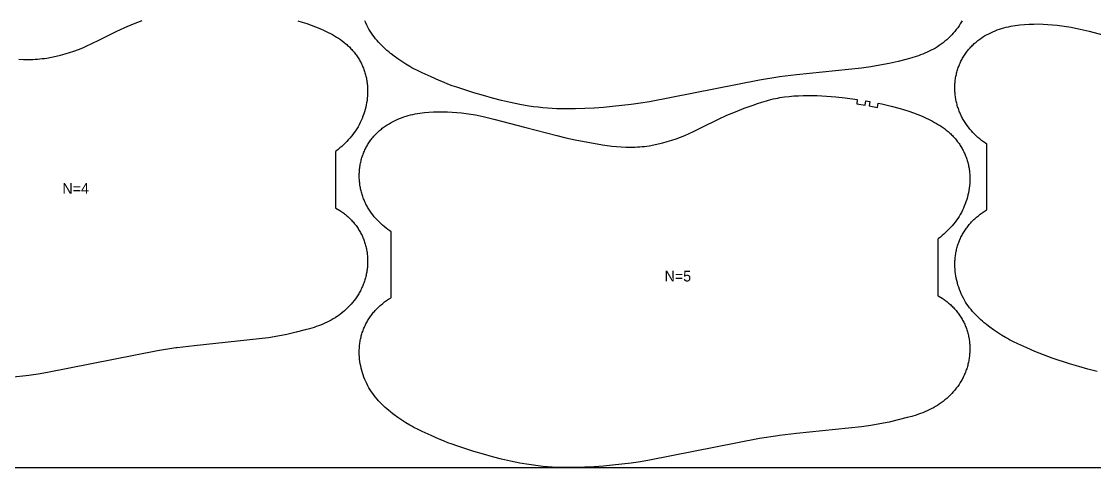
# Model space of a CAD drawing. Header units: inches. Extents: x 0 to 1973, y 0 to 1059.
# Drawn here: x 967 to 1470, y 0 to 209 of the extents above; entities that cross this region are included whole.
import ezdxf

# ---------------------------------------------------------------- set-up
doc = ezdxf.new("R2010")
doc.units = ezdxf.units.IN

msp = doc.modelspace()

# ---------------------------------------------------------------- linework, layer by layer
at = {"layer": '1'}
for points in [[(0.5, 0), (1973.0375, 0), (1973.0375, 1058.8082), (0.5, 1058.8082), (0.5, 0)], [(1396.641, 80.4545), (1398.5164, 79.3269), (1399.424, 78.7156), (1399.8695, 78.3982), (1400.3093, 78.073), (1400.7431, 77.74), (1401.1708, 77.3991), (1401.5921, 77.0505), (1402.0069, 76.6942), (1402.4148, 76.3302), (1402.8159, 75.9584), (1403.2098, 75.579), (1403.5963, 75.192), (1403.9754, 74.7977), (1404.3469, 74.3961), (1404.7105, 73.9874), (1405.0661, 73.5717), (1405.4136, 73.1493), (1405.7528, 72.7202), (1406.0835, 72.2846), (1406.4056, 71.8426), (1406.7189, 71.3943), (1407.0232, 70.94), (1407.3184, 70.4798), (1407.6043, 70.0138), (1407.8807, 69.5421), (1408.1475, 69.0649), (1408.4045, 68.5824), (1408.6517, 68.0948), (1408.889, 67.6023), (1409.1164, 67.105), (1409.3339, 66.6033), (1409.5413, 66.0973), (1409.7387, 65.5872), (1409.926, 65.0733), (1410.1032, 64.5558), (1410.2702, 64.035), (1410.427, 63.5109), (1410.5735, 62.9839), (1410.7097, 62.4541), (1410.8356, 61.9218), (1410.9511, 61.3871), (1411.0562, 60.8504), (1411.1508, 60.3118), (1411.235, 59.7716), (1411.3088, 59.2298), (1411.3723, 58.6867), (1411.4254, 58.1425), (1411.4682, 57.5973), (1411.5008, 57.0514), (1411.5232, 56.5049), (1411.5354, 55.9581), (1411.5375, 55.4111), (1411.5295, 54.8641), (1411.5114, 54.3173), (1411.4833, 53.7709), (1411.4452, 53.2251), (1411.3972, 52.68), (1411.3392, 52.1359), (1411.2714, 51.5929), (1411.1937, 51.0512), (1411.1062, 50.5111), (1411.0089, 49.9727), (1410.9018, 49.4361), (1410.7849, 48.9017), (1410.6584, 48.3695), (1410.522, 47.8398), (1410.376, 47.3128), (1410.2204, 46.7886), (1410.055, 46.2674), (1409.8801, 45.7495), (1409.6955, 45.2349), (1409.5014, 44.724), (1409.2977, 44.2168), (1409.0845, 43.7137), (1408.8618, 43.2146), (1408.6298, 42.7199), (1408.3885, 42.2295), (1408.1383, 41.7436), (1407.8792, 41.2622), (1407.6115, 40.7855), (1407.3353, 40.3136), (1407.0507, 39.8465), (1406.4572, 38.9273), (1405.8325, 38.0287), (1405.1777, 37.1515), (1404.4944, 36.2965), (1403.7837, 35.4644), (1403.0467, 34.6559), (1402.2842, 33.8716), (1401.4973, 33.1119), (1400.6867, 32.3775), (1399.8534, 31.669), (1398.9984, 30.987), (1398.1224, 30.3319), (1397.2266, 29.7044), (1396.5375, 29.2524), (1396.312, 29.1045), (1395.3798, 28.5321), (1394.431, 27.9872), (1393.467, 27.4698), (1392.4887, 26.9798), (1391.4975, 26.5172), (1390.4944, 26.0821), (1389.4805, 25.6739), (1388.4572, 25.2904), (1387.4254, 24.9291), (1386.3865, 24.5874), (1384.2917, 23.9525), (1382.1821, 23.3647), (1377.943, 22.2771), (1373.6787, 21.3026), (1369.3871, 20.4492), (1365.0712, 19.7289), (1360.7358, 19.143), (1330.274, 15.9413), (1322.2903, 15), (1321.5841, 14.9167), (1312.9448, 13.5244), (1261.428, 3.3824), (1257.1073, 2.6935), (1252.7741, 2.0836), (1244.0835, 1.0589), (1239.725, 0.6741), (1235.3594, 0.3779), (1230.9893, 0.1648), (1226.6155, 0.036), (1222.2396, 0), (1217.8653, 0.0897), (1215.6802, 0.1932), (1213.4975, 0.3389), (1211.3182, 0.5279), (1209.1433, 0.7614), (1206.9735, 1.0396), (1204.8093, 1.3598), (1200.4985, 2.1118), (1196.2122, 2.9904), (1191.9488, 3.9743), (1187.7068, 5.0472), (1183.4881, 6.207), (1179.01, 7.5388), (1170.9648, 10.1423), (1168.9027, 10.8725), (1166.8562, 11.6425), (1164.8277, 12.4581), (1162.8136, 13.31), (1159.0115, 15), (1154.813, 16.8661), (1152.8375, 17.8051), (1150.8889, 18.7958), (1149.9275, 19.3158), (1148.9753, 19.8526), (1147.0983, 20.9746), (1145.258, 22.1574), (1143.4544, 23.3967), (1141.6886, 24.6893), (1140.3, 25.7759), (1139.9655, 26.0377), (1139.1218, 26.734), (1138.291, 27.4457), (1137.4739, 28.1733), (1136.6711, 28.9173), (1135.8837, 29.6781), (1135.1135, 30.4564), (1134.3625, 31.2527), (1133.6328, 32.0677), (1132.9264, 32.902), (1132.2455, 33.7563), (1131.592, 34.631), (1130.9681, 35.527), (1130.3754, 36.4443), (1129.8144, 37.382), (1129.2851, 38.3387), (1128.7877, 39.313), (1128.3222, 40.3036), (1127.8887, 41.309), (1127.4873, 42.3278), (1127.118, 43.3588), (1126.7811, 44.4005), (1126.477, 45.4519), (1126.2064, 46.5121), (1125.9699, 47.5801), (1125.768, 48.655), (1125.6014, 49.7357), (1125.4708, 50.8214), (1125.3765, 51.911), (1125.3194, 53.0035), (1125.3, 54.0976), (1125.3046, 54.6446), (1125.3188, 55.1915), (1125.3428, 55.738), (1125.3765, 56.2839), (1125.4201, 56.8291), (1125.4737, 57.3732), (1125.5372, 57.9162), (1125.6108, 58.4579), (1125.6946, 58.998), (1125.7886, 59.5364), (1125.8929, 60.0729), (1126.0076, 60.6073), (1126.1327, 61.1394), (1126.2682, 61.669), (1126.4139, 62.1959), (1126.5698, 62.72), (1126.7358, 63.241), (1126.9119, 63.7588), (1127.0978, 64.2731), (1127.2935, 64.7839), (1127.499, 65.2909), (1127.7142, 65.7939), (1127.9389, 66.2927), (1128.1731, 66.7872), (1128.4167, 67.2772), (1128.6696, 67.7624), (1128.9317, 68.2427), (1129.2029, 68.718), (1129.4831, 69.1879), (1129.7723, 69.6524), (1130.0702, 70.1114), (1130.3767, 70.5646), (1130.6917, 71.012), (1131.0151, 71.4533), (1131.3466, 71.8884), (1131.6862, 72.3173), (1132.0338, 72.7396), (1132.3891, 73.1553), (1132.7521, 73.5643), (1133.1227, 73.9663), (1133.5006, 74.3613), (1133.8857, 74.749), (1134.2779, 75.1294), (1134.6771, 75.5023), (1135.0831, 75.8675), (1135.4957, 76.2253), (1136.3394, 76.9189), (1137.2062, 77.5846), (1138.0939, 78.2235), (1139.0004, 78.8371), (1139.9236, 79.4266), (1140.3, 79.6541), (1140.3, 110.4594), (1139.6109, 110.9114), (1138.7151, 111.539), (1137.8391, 112.194), (1136.9841, 112.876), (1136.1508, 113.5845), (1135.3402, 114.3189), (1134.5533, 115.0786), (1133.7908, 115.863), (1133.0538, 116.6715), (1132.3431, 117.5035), (1131.6598, 118.3585), (1131.0051, 119.2357), (1130.3803, 120.1343), (1129.7868, 121.0535), (1129.5023, 121.5206), (1129.226, 121.9925), (1128.9583, 122.4692), (1128.6992, 122.9506), (1128.449, 123.4365), (1128.2078, 123.9269), (1127.9757, 124.4217), (1127.753, 124.9207), (1127.5398, 125.4238), (1127.3361, 125.931), (1127.142, 126.4419), (1126.9574, 126.9565), (1126.7825, 127.4744), (1126.6171, 127.9956), (1126.4615, 128.5198), (1126.3155, 129.0468), (1126.1791, 129.5765), (1126.0526, 130.1087), (1125.9357, 130.6432), (1125.8286, 131.1797), (1125.7313, 131.7181), (1125.6438, 132.2583), (1125.5661, 132.7999), (1125.4983, 133.3429), (1125.4403, 133.887), (1125.3923, 134.4321), (1125.3542, 134.9779), (1125.3261, 135.5243), (1125.308, 136.0711), (1125.3, 136.6181), (1125.3021, 137.1651), (1125.3143, 137.712), (1125.3367, 138.2584), (1125.3693, 138.8043), (1125.4121, 139.3495), (1125.4652, 139.8937), (1125.5287, 140.4368), (1125.6025, 140.9786), (1125.6867, 141.5189), (1125.7813, 142.0575), (1125.8864, 142.5942), (1126.0019, 143.1288), (1126.1278, 143.6611), (1126.264, 144.1909), (1126.4105, 144.7179), (1126.5673, 145.242), (1126.7343, 145.7629), (1126.9115, 146.2804), (1127.0988, 146.7942), (1127.2962, 147.3043), (1127.5036, 147.8103), (1127.7211, 148.312), (1127.9485, 148.8093), (1128.1858, 149.3018), (1128.433, 149.7895), (1128.69, 150.272), (1128.9568, 150.7491), (1129.2332, 151.2208), (1129.5191, 151.6868), (1129.8143, 152.1471), (1130.1186, 152.6014), (1130.4319, 153.0496), (1130.754, 153.4916), (1131.0847, 153.9272), (1131.4239, 154.3563), (1131.7714, 154.7788), (1132.127, 155.1944), (1132.4906, 155.6031), (1132.8621, 156.0047), (1133.2412, 156.399), (1133.6277, 156.786), (1134.0216, 157.1654), (1134.4227, 157.5372), (1134.8306, 157.9012), (1135.2454, 158.2576), (1135.6667, 158.6062), (1136.0944, 158.947), (1136.5282, 159.28), (1136.968, 159.6052), (1137.4135, 159.9226), (1138.3211, 160.5339), (1139.2493, 161.1136), (1140.1965, 161.6615), (1141.1612, 162.1775), (1142.1418, 162.6616), (1143.1371, 163.1142), (1144.1459, 163.5359), (1145.167, 163.9272), (1146.1992, 164.2887), (1147.2413, 164.6209), (1148.2921, 164.9245), (1149.3505, 165.1999), (1150.4153, 165.448), (1151.4859, 165.6698), (1152.5614, 165.8667), (1153.6413, 166.0402), (1154.7249, 166.1915), (1155.8116, 166.3219), (1157.9912, 166.5258), (1160.1755, 166.6609), (1162.3621, 166.7303), (1164.5495, 166.7353), (1166.7358, 166.6772), (1168.9197, 166.5579), (1171.1002, 166.3818), (1173.2763, 166.1534), (1175.4473, 165.8777), (1177.6123, 165.5583), (1179.7701, 165.1954), (1181.9197, 164.788), (1184.0598, 164.3353), (1188.312, 163.3075), (1203.3881, 159.3412), (1217.9342, 155.5143), (1222.1909, 154.5012), (1226.465, 153.5634), (1230.7559, 152.7069), (1235.0617, 151.9294), (1239.3812, 151.2345), (1243.7185, 150.6574), (1245.8952, 150.4274), (1248.0763, 150.2496), (1250.2607, 150.136), (1251.3536, 150.107), (1252.4468, 150.0985), (1253.54, 150.1117), (1254.633, 150.1467), (1255.7253, 150.203), (1256.8164, 150.2803), (1257.906, 150.3783), (1258.9937, 150.4966), (1260.0789, 150.6349), (1261.1614, 150.7928), (1263.3167, 151.1658), (1265.4582, 151.6116), (1267.5848, 152.1257), (1269.6954, 152.7037), (1271.7887, 153.342), (1273.8625, 154.0406), (1275.9141, 154.8002), (1277.941, 155.6216), (1279.9421, 156.5031), (1281.922, 157.4325), (1285.7791, 159.3412), (1293.688, 163.255), (1297.6764, 165.0539), (1301.713, 166.7431), (1305.7869, 168.3378), (1309.8954, 169.8441), (1311.9631, 170.5625), (1314.0427, 171.2441), (1316.1372, 171.8734), (1317.1911, 172.1636), (1318.2499, 172.4348), (1319.3139, 172.6856), (1320.3828, 172.9161), (1321.456, 173.1268), (1322.5331, 173.3184), (1324.6969, 173.6459), (1326.8702, 173.9031), (1329.0495, 174.0948), (1331.233, 174.2272), (1333.4193, 174.3071), (1335.607, 174.3412), (1337.795, 174.3351), (1339.9823, 174.2896), (1342.1683, 174.2046), (1344.3523, 174.0797), (1348.7124, 173.7165), (1353.0615, 173.2319), (1358.7751, 172.4568), (1358.48, 170.4787), (1362.3918, 169.8565), (1362.7254, 171.8285), (1364.6956, 171.4841), (1364.3402, 169.5159), (1368.2169, 168.766), (1368.6227, 170.7244), (1370.3201, 170.3617), (1374.5766, 169.3503), (1378.7995, 168.2027), (1380.8971, 167.5781), (1382.9822, 166.9141), (1385.0513, 166.204), (1387.1012, 165.4412), (1389.128, 164.6194), (1391.1275, 163.7331), (1392.1156, 163.2641), (1393.0951, 162.777), (1394.0655, 162.2711), (1395.0261, 161.7459), (1395.9762, 161.2004), (1396.9139, 160.6336), (1397.8371, 160.0441), (1398.7436, 159.4305), (1399.6313, 158.7916), (1400.4981, 158.1259), (1401.3418, 157.4323), (1401.7544, 157.0746), (1402.1604, 156.7093), (1402.5596, 156.3364), (1402.9518, 155.9561), (1403.3369, 155.5683), (1403.7148, 155.1734), (1404.0854, 154.7713), (1404.4484, 154.3624), (1404.8037, 153.9466), (1405.1513, 153.5243), (1405.4909, 153.0955), (1405.8224, 152.6603), (1406.1458, 152.219), (1406.4608, 151.7716), (1406.7673, 151.3184), (1407.0652, 150.8595), (1407.3544, 150.3949), (1407.6346, 149.925), (1407.9058, 149.4497), (1408.1679, 148.9694), (1408.4208, 148.4842), (1408.6644, 147.9942), (1408.8986, 147.4997), (1409.1233, 147.0009), (1409.3385, 146.4979), (1409.544, 145.9909), (1409.7397, 145.4801), (1409.9256, 144.9658), (1410.1017, 144.448), (1410.2677, 143.927), (1410.4236, 143.4029), (1410.5693, 142.876), (1410.7048, 142.3464), (1410.8299, 141.8143), (1410.9446, 141.28), (1411.0489, 140.7435), (1411.1429, 140.2051), (1411.2267, 139.6649), (1411.3003, 139.1233), (1411.3638, 138.5803), (1411.4174, 138.0361), (1411.461, 137.491), (1411.4947, 136.945), (1411.5187, 136.3986), (1411.5329, 135.8517), (1411.5375, 135.3046), (1411.5181, 134.2106), (1411.461, 133.118), (1411.3668, 132.0284), (1411.2361, 130.9427), (1411.0695, 129.862), (1410.8676, 128.7871), (1410.6311, 127.7191), (1410.3605, 126.6589), (1410.0564, 125.6075), (1409.7195, 124.5658), (1409.3502, 123.5349), (1408.9488, 122.516), (1408.5153, 121.5106), (1408.0498, 120.5201), (1407.5524, 119.5457), (1407.0231, 118.589), (1406.4621, 117.6513), (1405.8694, 116.734), (1405.2455, 115.8381), (1404.592, 114.9633), (1403.9111, 114.1091), (1403.2047, 113.2747), (1402.475, 112.4597), (1401.724, 111.6634), (1400.9538, 110.8851), (1400.1664, 110.1243), (1399.3636, 109.3803), (1398.5465, 108.6527), (1397.7157, 107.941), (1396.872, 107.2447), (1396.5375, 106.9829), (1396.5375, 80.5098), (1396.641, 80.4545)]]:
    msp.add_lwpolyline(points, close=True, dxfattribs=at)
for points in [[(1096.4995, 209.2957), (1098.5971, 208.6711), (1100.6822, 208.0071), (1102.7513, 207.297), (1104.8012, 206.5342), (1106.828, 205.7124), (1108.8275, 204.8261), (1109.8156, 204.3571), (1110.7951, 203.87), (1111.7655, 203.3641), (1112.7261, 202.8389), (1113.6762, 202.2934), (1114.6139, 201.7266), (1115.5371, 201.1371), (1116.4436, 200.5235), (1117.3313, 199.8846), (1118.1981, 199.2189), (1119.0418, 198.5253), (1119.4544, 198.1676), (1119.8604, 197.8023), (1120.2596, 197.4294), (1120.6518, 197.0491), (1121.0369, 196.6613), (1121.4148, 196.2664), (1121.7854, 195.8643), (1122.1484, 195.4554), (1122.5037, 195.0396), (1122.8513, 194.6173), (1123.1909, 194.1885), (1123.5224, 193.7533), (1123.8458, 193.312), (1124.1608, 192.8646), (1124.4673, 192.4114), (1124.7652, 191.9525), (1125.0544, 191.4879), (1125.3346, 191.018), (1125.6058, 190.5427), (1125.8679, 190.0624), (1126.1208, 189.5772), (1126.3644, 189.0872), (1126.5986, 188.5927), (1126.8233, 188.0939), (1127.0385, 187.5909), (1127.244, 187.0839), (1127.4397, 186.5731), (1127.6256, 186.0588), (1127.8017, 185.541), (1127.9677, 185.02), (1128.1236, 184.4959), (1128.2693, 183.969), (1128.4048, 183.4394), (1128.5299, 182.9073), (1128.6446, 182.373), (1128.7489, 181.8365), (1128.8429, 181.2981), (1128.9267, 180.7579), (1129.0003, 180.2163), (1129.0638, 179.6733), (1129.1174, 179.1291), (1129.161, 178.584), (1129.1947, 178.038), (1129.2187, 177.4916), (1129.2329, 176.9447), (1129.2375, 176.3976), (1129.2181, 175.3036), (1129.161, 174.211), (1129.0668, 173.1214), (1128.9361, 172.0357), (1128.7695, 170.955), (1128.5676, 169.8801), (1128.3311, 168.8121), (1128.0605, 167.7519), (1127.7564, 166.7005), (1127.4195, 165.6588), (1127.0502, 164.6279), (1126.6488, 163.609), (1126.2153, 162.6036), (1125.7498, 161.6131), (1125.2524, 160.6387), (1124.7231, 159.682), (1124.1621, 158.7443), (1123.5694, 157.827), (1122.9455, 156.9311), (1122.292, 156.0563), (1121.6111, 155.2021), (1120.9047, 154.3677), (1120.175, 153.5527), (1119.424, 152.7564), (1118.6538, 151.9781), (1117.8664, 151.2173), (1117.0636, 150.4733), (1116.2465, 149.7457), (1115.4157, 149.034), (1114.572, 148.3377), (1114.2375, 148.0759), (1114.2375, 121.6028), (1114.341, 121.5475), (1114.341, 121.5475), (1116.2164, 120.4199), (1117.124, 119.8086), (1117.5695, 119.4912), (1118.0093, 119.166), (1118.4431, 118.833), (1118.8708, 118.4921), (1119.2921, 118.1435), (1119.7069, 117.7872), (1120.1148, 117.4232), (1120.5159, 117.0514), (1120.9098, 116.672), (1121.2963, 116.285), (1121.6754, 115.8907), (1122.0469, 115.4891), (1122.4105, 115.0804), (1122.7661, 114.6647), (1123.1136, 114.2423), (1123.4528, 113.8132), (1123.7835, 113.3776), (1124.1056, 112.9356), (1124.4189, 112.4873), (1124.7232, 112.033), (1125.0184, 111.5728), (1125.3043, 111.1068), (1125.5807, 110.6351), (1125.8475, 110.1579), (1126.1045, 109.6754), (1126.3517, 109.1878), (1126.589, 108.6953), (1126.8164, 108.198), (1127.0339, 107.6963), (1127.2413, 107.1903), (1127.4387, 106.6802), (1127.626, 106.1663), (1127.8032, 105.6488), (1127.9702, 105.128), (1128.127, 104.6039), (1128.2735, 104.0769), (1128.4097, 103.5471), (1128.5356, 103.0148), (1128.6511, 102.4801), (1128.7562, 101.9434), (1128.8508, 101.4048), (1128.935, 100.8646), (1129.0088, 100.3228), (1129.0723, 99.7797), (1129.1254, 99.2355), (1129.1682, 98.6903), (1129.2008, 98.1444), (1129.2232, 97.5979), (1129.2354, 97.0511), (1129.2375, 96.5041), (1129.2295, 95.9571), (1129.2114, 95.4103), (1129.1833, 94.8639), (1129.1452, 94.3181), (1129.0972, 93.773), (1129.0392, 93.2289), (1128.9714, 92.6859), (1128.8937, 92.1442), (1128.8062, 91.6041), (1128.7089, 91.0657), (1128.6018, 90.5291), (1128.4849, 89.9947), (1128.3584, 89.4625), (1128.222, 88.9328), (1128.076, 88.4058), (1127.9204, 87.8816), (1127.755, 87.3604), (1127.5801, 86.8425), (1127.3955, 86.3279), (1127.2014, 85.817), (1126.9977, 85.3098), (1126.7845, 84.8067), (1126.5618, 84.3076), (1126.3298, 83.8129), (1126.0885, 83.3225), (1125.8383, 82.8366), (1125.5792, 82.3552), (1125.3115, 81.8785), (1125.0353, 81.4066), (1124.7507, 80.9395), (1124.1572, 80.0203), (1123.5325, 79.1217), (1122.8777, 78.2445), (1122.1944, 77.3895), (1121.4837, 76.5574), (1120.7467, 75.7489), (1119.9842, 74.9646), (1119.1973, 74.2049), (1118.3867, 73.4705), (1117.5534, 72.762), (1116.6984, 72.08), (1115.8224, 71.4249), (1114.9266, 70.7974), (1114.2375, 70.3454), (1114.012, 70.1975), (1113.0798, 69.6251), (1112.131, 69.0802), (1111.167, 68.5628), (1110.1887, 68.0728), (1109.1975, 67.6102), (1108.1944, 67.1751), (1107.1805, 66.7669), (1106.1572, 66.3834), (1105.1254, 66.0221), (1104.0865, 65.6804), (1101.9917, 65.0455), (1099.8821, 64.4577), (1095.643, 63.3701), (1091.3787, 62.3956), (1087.0871, 61.5422), (1082.7712, 60.8219), (1078.4358, 60.236), (1047.974, 57.0343), (1039.9903, 56.093), (1039.2841, 56.0097), (1030.6448, 54.6174), (979.128, 44.4754), (974.8073, 43.7865), (970.4741, 43.1766), (961.7835, 42.1519)], [(965.7763, 191.3426), (967.9607, 191.229), (969.0536, 191.2), (970.1468, 191.1915), (971.24, 191.2047), (972.333, 191.2397), (973.4253, 191.296), (974.5164, 191.3733), (975.606, 191.4713), (976.6937, 191.5896), (977.7789, 191.7279), (978.8614, 191.8858), (981.0167, 192.2588), (983.1582, 192.7046), (985.2848, 193.2187), (987.3954, 193.7967), (989.4887, 194.435), (991.5625, 195.1336), (993.6141, 195.8932), (995.641, 196.7146), (997.6421, 197.5961), (999.622, 198.5255), (1003.4791, 200.4342), (1011.388, 204.348), (1015.3764, 206.1469), (1019.413, 207.8361), (1023.4869, 209.4308)], [(1407.8792, 209.3022), (1407.6115, 208.8255), (1407.3353, 208.3536), (1407.0507, 207.8865), (1406.4572, 206.9673), (1405.8325, 206.0687), (1405.1777, 205.1915), (1404.4944, 204.3365), (1403.7837, 203.5044), (1403.0467, 202.6959), (1402.2842, 201.9116), (1401.4973, 201.1519), (1400.6867, 200.4175), (1399.8534, 199.709), (1398.9984, 199.027), (1398.1224, 198.3719), (1397.2266, 197.7444), (1396.5375, 197.2924), (1396.312, 197.1445), (1395.3798, 196.5721), (1394.431, 196.0272), (1393.467, 195.5098), (1392.4887, 195.0198), (1391.4975, 194.5572), (1390.4944, 194.1221), (1389.4805, 193.7139), (1388.4572, 193.3304), (1387.4254, 192.9691), (1386.3865, 192.6274), (1384.2917, 191.9925), (1382.1821, 191.4047), (1377.943, 190.3171), (1373.6787, 189.3426), (1369.3871, 188.4892), (1365.0712, 187.7689), (1360.7358, 187.183), (1330.274, 183.9813), (1322.2903, 183.04), (1321.5841, 182.9567), (1312.9448, 181.5644), (1261.428, 171.4224), (1257.1073, 170.7335), (1252.7741, 170.1236), (1244.0835, 169.0989), (1239.725, 168.7141), (1235.3594, 168.4179), (1230.9893, 168.2048), (1226.6155, 168.076), (1222.2396, 168.04), (1217.8653, 168.1297), (1215.6802, 168.2332), (1213.4975, 168.3789), (1211.3182, 168.5679), (1209.1433, 168.8014), (1206.9735, 169.0796), (1204.8093, 169.3998), (1200.4985, 170.1518), (1196.2122, 171.0304), (1191.9488, 172.0143), (1187.7068, 173.0872), (1183.4881, 174.247), (1179.01, 175.5788), (1170.9648, 178.1823), (1168.9027, 178.9125), (1166.8562, 179.6825), (1164.8277, 180.4981), (1162.8136, 181.35), (1159.0115, 183.04), (1154.813, 184.9061), (1152.8375, 185.8451), (1150.8889, 186.8358), (1149.9275, 187.3558), (1148.9753, 187.8926), (1147.0983, 189.0146), (1145.258, 190.1974), (1143.4544, 191.4367), (1141.6886, 192.7293), (1140.3, 193.8159), (1139.9655, 194.0777), (1139.1218, 194.774), (1138.291, 195.4857), (1137.4739, 196.2133), (1136.6711, 196.9573), (1135.8837, 197.7181), (1135.1135, 198.4964), (1134.3625, 199.2927), (1133.6328, 200.1077), (1132.9264, 200.942), (1132.2455, 201.7963), (1131.592, 202.671), (1130.9681, 203.567), (1130.3754, 204.4843), (1129.8144, 205.422), (1129.2851, 206.3787), (1128.7877, 207.353), (1128.3222, 208.3436), (1127.8887, 209.349)], [(1471.1488, 45.0673), (1466.9068, 46.1402), (1462.6881, 47.3), (1458.21, 48.6318), (1450.1648, 51.2353), (1448.1027, 51.9655), (1446.0562, 52.7355), (1444.0277, 53.5511), (1442.0136, 54.403), (1438.2115, 56.093), (1434.013, 57.9591), (1432.0375, 58.8981), (1430.0889, 59.8888), (1429.1275, 60.4088), (1428.1753, 60.9456), (1426.2983, 62.0676), (1424.458, 63.2504), (1422.6544, 64.4897), (1420.8886, 65.7823), (1419.5, 66.8689), (1419.1655, 67.1307), (1418.3218, 67.827), (1417.491, 68.5387), (1416.6739, 69.2663), (1415.8711, 70.0103), (1415.0837, 70.7711), (1414.3135, 71.5494), (1413.5625, 72.3457), (1412.8328, 73.1607), (1412.1264, 73.995), (1411.4455, 74.8493), (1410.792, 75.724), (1410.1681, 76.62), (1409.5754, 77.5373), (1409.0144, 78.475), (1408.4851, 79.4317), (1407.9877, 80.406), (1407.5222, 81.3966), (1407.0887, 82.402), (1406.6873, 83.4208), (1406.318, 84.4518), (1405.9811, 85.4935), (1405.677, 86.5449), (1405.4064, 87.6051), (1405.1699, 88.6731), (1404.968, 89.748), (1404.8014, 90.8287), (1404.6708, 91.9144), (1404.5765, 93.004), (1404.5194, 94.0965), (1404.5, 95.1906), (1404.5046, 95.7376), (1404.5188, 96.2845), (1404.5428, 96.831), (1404.5765, 97.3769), (1404.6201, 97.9221), (1404.6737, 98.4662), (1404.7372, 99.0092), (1404.8108, 99.5509), (1404.8946, 100.091), (1404.9886, 100.6294), (1405.0929, 101.1659), (1405.2076, 101.7003), (1405.3327, 102.2324), (1405.4682, 102.762), (1405.6139, 103.2889), (1405.7698, 103.813), (1405.9358, 104.334), (1406.1119, 104.8518), (1406.2978, 105.3661), (1406.4935, 105.8769), (1406.699, 106.3839), (1406.9142, 106.8869), (1407.1389, 107.3857), (1407.3731, 107.8802), (1407.6167, 108.3702), (1407.8696, 108.8554), (1408.1317, 109.3357), (1408.4029, 109.811), (1408.6831, 110.2809), (1408.9723, 110.7454), (1409.2702, 111.2044), (1409.5767, 111.6576), (1409.8917, 112.105), (1410.2151, 112.5463), (1410.5466, 112.9814), (1410.8862, 113.4103), (1411.2338, 113.8326), (1411.5891, 114.2483), (1411.9521, 114.6573), (1412.3227, 115.0593), (1412.7006, 115.4543), (1413.0857, 115.842), (1413.4779, 116.2224), (1413.8771, 116.5953), (1414.2831, 116.9605), (1414.6957, 117.3183), (1415.5394, 118.0119), (1416.4062, 118.6776), (1417.2939, 119.3165), (1418.2004, 119.9301), (1419.1236, 120.5196), (1419.5, 120.7471), (1419.5, 151.5524), (1418.8109, 152.0044), (1417.9151, 152.632), (1417.0391, 153.287), (1416.1841, 153.969), (1415.3508, 154.6775), (1414.5402, 155.4119), (1413.7533, 156.1716), (1412.9908, 156.956), (1412.2538, 157.7645), (1411.5431, 158.5965), (1410.8598, 159.4515), (1410.2051, 160.3287), (1409.5803, 161.2273), (1408.9868, 162.1465), (1408.7023, 162.6136), (1408.426, 163.0855), (1408.1583, 163.5622), (1407.8992, 164.0436), (1407.649, 164.5295), (1407.4078, 165.0199), (1407.1757, 165.5147), (1406.953, 166.0137), (1406.7398, 166.5168), (1406.5361, 167.024), (1406.342, 167.5349), (1406.1574, 168.0495), (1405.9825, 168.5674), (1405.8171, 169.0886), (1405.6615, 169.6128), (1405.5155, 170.1398), (1405.3791, 170.6695), (1405.2526, 171.2017), (1405.1357, 171.7362), (1405.0286, 172.2727), (1404.9313, 172.8111), (1404.8438, 173.3513), (1404.7661, 173.8929), (1404.6983, 174.4359), (1404.6403, 174.98), (1404.5923, 175.5251), (1404.5542, 176.0709), (1404.5261, 176.6173), (1404.508, 177.1641), (1404.5, 177.7111), (1404.5021, 178.2581), (1404.5143, 178.805), (1404.5367, 179.3514), (1404.5693, 179.8973), (1404.6121, 180.4425), (1404.6652, 180.9867), (1404.7287, 181.5298), (1404.8025, 182.0716), (1404.8867, 182.6119), (1404.9813, 183.1505), (1405.0864, 183.6872), (1405.2019, 184.2218), (1405.3278, 184.7541), (1405.464, 185.2839), (1405.6105, 185.8109), (1405.7673, 186.335), (1405.9343, 186.8559), (1406.1115, 187.3734), (1406.2988, 187.8872), (1406.4962, 188.3973), (1406.7036, 188.9033), (1406.9211, 189.405), (1407.1485, 189.9023), (1407.3858, 190.3948), (1407.633, 190.8825), (1407.89, 191.365), (1408.1568, 191.8421), (1408.4332, 192.3138), (1408.7191, 192.7798), (1409.0143, 193.2401), (1409.3186, 193.6944), (1409.6319, 194.1426), (1409.954, 194.5846), (1410.2847, 195.0202), (1410.6239, 195.4493), (1410.9714, 195.8718), (1411.327, 196.2874), (1411.6906, 196.6961), (1412.0621, 197.0977), (1412.4412, 197.492), (1412.8277, 197.879), (1413.2216, 198.2584), (1413.6227, 198.6302), (1414.0306, 198.9942), (1414.4454, 199.3506), (1414.8667, 199.6992), (1415.2944, 200.04), (1415.7282, 200.373), (1416.168, 200.6982), (1416.6135, 201.0156), (1417.5211, 201.6269), (1418.4493, 202.2066), (1419.3965, 202.7545), (1420.3612, 203.2705), (1421.3418, 203.7546), (1422.3371, 204.2072), (1423.3459, 204.6289), (1424.367, 205.0202), (1425.3992, 205.3817), (1426.4413, 205.7139), (1427.4921, 206.0175), (1428.5505, 206.2929), (1429.6153, 206.541), (1430.6859, 206.7628), (1431.7614, 206.9597), (1432.8413, 207.1332), (1433.9249, 207.2845), (1435.0116, 207.4149), (1437.1912, 207.6188), (1439.3755, 207.7539), (1441.5621, 207.8233), (1443.7495, 207.8283), (1445.9358, 207.7702), (1448.1197, 207.6509), (1450.3002, 207.4748), (1452.4763, 207.2464), (1454.6473, 206.9707), (1456.8123, 206.6513), (1458.9701, 206.2884), (1461.1197, 205.881), (1463.2598, 205.4283), (1467.512, 204.4005), (1482.5881, 200.4342)]]:
    msp.add_lwpolyline(points, dxfattribs=at)

# ---------------------------------------------------------------- texts
for s, p in [('N=4', (986.1188, 128.2636)), ('N=5', (1268.4188, 87.1706))]:
    msp.add_text(s, height=5, dxfattribs=at).set_placement(p)

doc.saveas('drawing.dxf')
